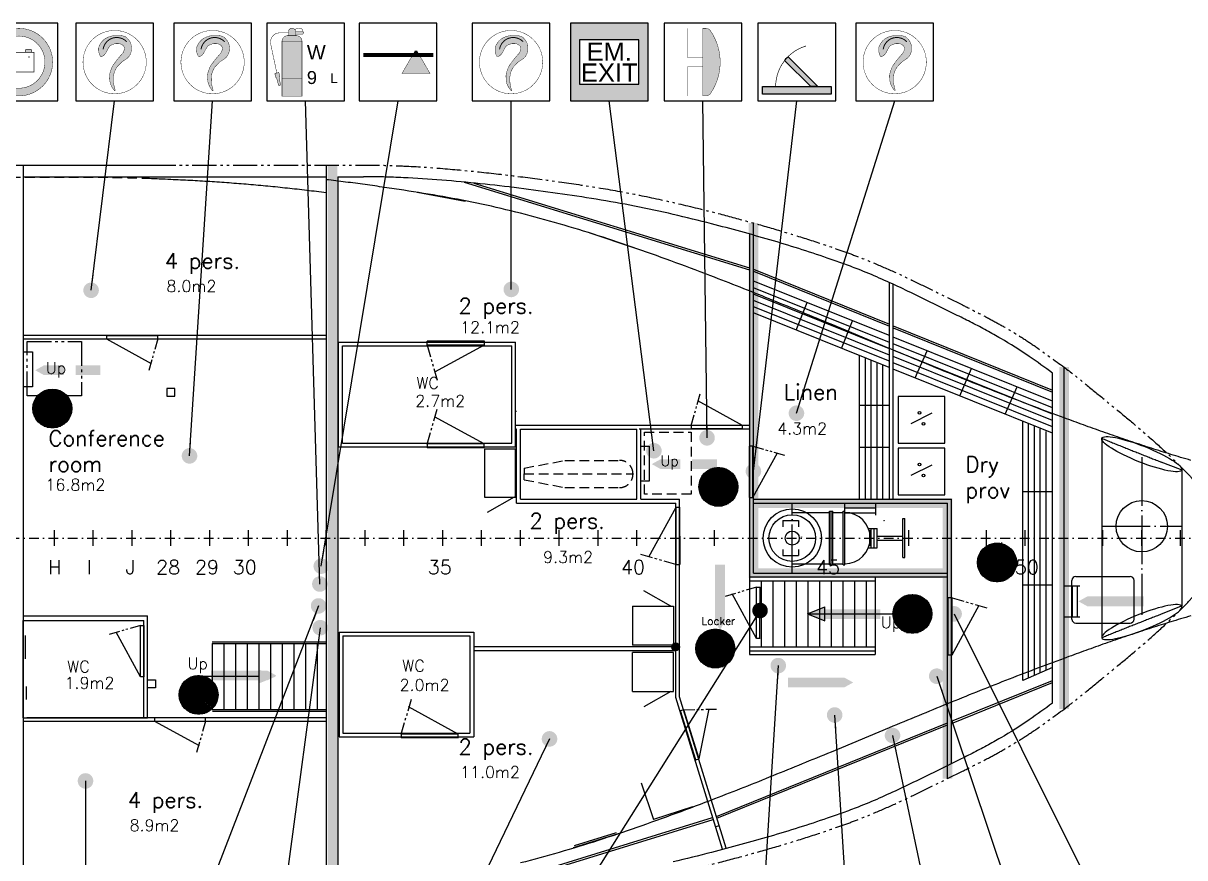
# Model space of a CAD drawing. Header units: millimetres. Extents: x 1084702 to 1166801, y 36632 to 124519.
# Drawn here: x 1109492 to 1124447, y 43718 to 54457 of the extents above; entities that cross this region are included whole.
import ezdxf
from ezdxf.enums import TextEntityAlignment as Align

# ---------------------------------------------------------------- set-up
doc = ezdxf.new("R2010")
doc.units = ezdxf.units.MM
doc.header["$LTSCALE"] = 250
for name, pattern in [('CENTER', [3, 2.5, -0.25, 0, -0.25]), ('DASHDOT', [1, 0.5, -0.25, 0, -0.25]), ('DASHED', [0.75, 0.5, -0.25]), ('PHANTOM', [2.1, 1.25, -0.2, 0.125, -0.2, 0.125, -0.2]), ('PHANTOM2', [1.25, 0.625, -0.125, 0.125, -0.125, 0.125, -0.125])]:
    doc.linetypes.add(name, pattern=pattern)
doc.layers.get('0').update_dxf_attribs({"color": 255})
for name, color, linetype in [('%posline', 240, 'Continuous'), ('%symbol', 1, 'Continuous'), ('-BHII', 7, 'Continuous'), ('-BHIU', 7, 'Continuous'), ('BHII', 7, 'Continuous'), ('CENN', 7, 'Continuous'), ('CON1', 7, 'Continuous'), ('GEV_FROZEN', 7, 'Continuous'), ('S0CO2', 2, 'Continuous'), ('S0TX2', 2, 'Continuous'), ('SAFECO1', 10, 'Continuous'), ('SAFECO2', 50, 'Continuous'), ('SAFECO3', 80, 'Continuous'), ('SAFECO7', 255, 'Continuous'), ('SAFETX1', 1, 'Continuous'), ('VCCNULL', 7, 'Continuous')]:
    doc.layers.add(name, color=color, linetype=linetype)
doc.styles.add('18', font='romans', dxfattribs={"height": 180})
doc.styles.add('ROMANS', font='ROMANS.shx', dxfattribs={"height": 100})
doc.styles.add('style1', font='arial.ttf')
doc.styles.add('SYMBOL TXT', font='arial.ttf')
doc.dimstyles.new('dott', dxfattribs={"dimscale": 100, "dimtxt": 150, "dimasz": 0.01, "dimexe": 0.5, "dimexo": 1, "dimgap": 1, "dimtad": 1, "dimdsep": 46, "dimtxsty": 'ROMANS', "dimcen": 1.5, "dimclrd": 1, "dimclre": 1, "dimclrt": 2, "dimazin": 2, "dimtfac": 1, "dimtmove": 2, "dimatfit": 3, "dimldrblk": 'DOT', "dimfxl": 1, "dimtvp": 100, "dimtolj": 1, "dimarcsym": 0})
pattern_1 = [(90, (-22923.392, -82019.804), (-18.095804, 1e-15), [])]

# ---------------------------------------------------------------- blocks, each defined once
blk = doc.blocks.new('*U62')
at = {"layer": '-BHII'}
for p, q in [((0, 10), (40, 10)), ((0, -10), (40, -10))]:
    blk.add_line(p, q, dxfattribs=at)
at = {"layer": '-BHIU'}
for p, q in [((0, 10), (0, -10)), ((40, 10), (40, -10))]:
    blk.add_line(p, q, dxfattribs=at)
blk = doc.blocks.new('VCCISYMB')
at = {"layer": 'VCCNULL'}
for p, q in [((0, 2), (-0.2, 1.2)), ((0, 2), (0.2, 1.2)), ((0, 2), (0, 0)), ((0, 0), (4, 0)), ((4, 0), (3.2, 0.2)), ((4, 0), (3.2, -0.2))]:
    blk.add_line(p, q, dxfattribs=at)
blk = doc.blocks.new('*U63')
blk.add_blockref('VCCISYMB', (0, 0))
at = {"layer": 'GEV_FROZEN', "xscale": 0.1000000000003638, "yscale": 0.1000000000003638, "zscale": 0.1000000000003638}
blk.add_blockref('*U62', (0, 0), dxfattribs=at)
blk = doc.blocks.new('*U61')
at = {"layer": 'BHII'}
blk.add_lwpolyline([(-6, -4), (0, -8), (6, -4), (6, 4), (0, 8), (-6, 4)], close=True, dxfattribs=at)
at = {"layer": 'CENN'}
for p, q in [((-11, 0), (11, 0)), ((0, 11), (0, -11))]:
    blk.add_line(p, q, dxfattribs=at)
at = {"layer": 'CON1'}
blk.add_circle((0, 0), 6.5, dxfattribs=at)
blk = doc.blocks.new('*U60')
at = {"layer": 'BHII'}
for radius in [8, 4.2]:
    blk.add_circle((0, 0), radius, dxfattribs=at)
at = {"layer": 'CENN'}
for p, q in [((-11, 0), (11, 0)), ((0, 11), (0, -11))]:
    blk.add_line(p, q, dxfattribs=at)
blk = doc.blocks.new('A$C64097268')
at = {"linetype": 'DASHDOT'}
blk.add_line((-2084, 0), (35129, 0), dxfattribs=at)
at = {"color": 210}
for p, q in [((17500, -100), (17500, 100)), ((18000, -100), (18000, 100)), ((18500, -100), (18500, 100))]:
    blk.add_line(p, q, dxfattribs=at)
for p, q in [((19000, -100), (19000, 100)), ((19500, -100), (19500, 100)), ((20000, -100), (20000, 100)), ((20500, -100), (20500, 100)), ((21000, -100), (21000, 100)), ((21500, -100), (21500, 100)), ((22000, -100), (22000, 100)), ((22500, -100), (22500, 100)), ((23000, -100), (23000, 100)), ((23500, -100), (23500, 100)), ((24000, -100), (24000, 100)), ((24500, -100), (24500, 100)), ((25000, -100), (25000, 100)), ((25500, -100), (25500, 100)), ((26000, -100), (26000, 100)), ((26500, -100), (26500, 100)), ((27000, -100), (27000, 100)), ((27500, -100), (27500, 100)), ((28000, -100), (28000, 100)), ((28500, -100), (28500, 100)), ((29000, -100), (29000, 100)), ((29500, -100), (29500, 100)), ((30000, -100), (30000, 100)), ((30500, -100), (30500, 100)), ((31000, -100), (31000, 100)), ((31500, -100), (31500, 100)), ((32000, -100), (32000, 100))]:
    blk.add_line(p, q)
at = {"extrusion": (0, 0, -1), "zscale": -1, "rotation": 256.254441529272}
blk.add_blockref('*U63', (-28183, 228), dxfattribs=at)
at = {"extrusion": (0, 0, -1), "xscale": 0.09999999997671694, "yscale": 0.09999999997671694, "zscale": -0.09999999999998713}
for name in ['*U61', '*U60']:
    blk.add_blockref(name, (-27120, 14), dxfattribs=at)
at = {"color": 210, "style": '18'}
for s, p in [('H', (17419, -464)), ('I', (17919, -464)), ('J', (18419, -464))]:
    blk.add_text(s, height=180, dxfattribs=at).set_placement(p)
at = {"style": '18'}
for s, p in [('28', (18811, -464)), ('29', (19311, -464)), ('30', (19797, -464)), ('35', (22308, -464)), ('40', (24796, -464)), ('45', (27306, -464)), ('50', (29866, -464))]:
    blk.add_text(s, height=180, dxfattribs=at).set_placement(p)
blk = doc.blocks.new('S.2.11_SYMB')
at = {"layer": 'SAFECO1'}
h = blk.add_hatch(color=256, dxfattribs=at)
h.dxf.hatch_style = 1
h.paths.add_polyline_path([(328, 711), (224, 711), (60, 426), (492, 426)])
at = {"layer": 'SAFECO7'}
blk.add_line((259, 771), (293, 771), dxfattribs=at)
blk.add_lwpolyline([(-600, 1200), (-600, 0), (600, 0), (600, 1200)], close=True, dxfattribs=at)
for points, const_width in [([(-539, 711), (543, 711)], 60), ([(293, 771), (492, 426), (60, 426), (259, 771)], 6)]:
    blk.add_lwpolyline(points, dxfattribs=dict(at, const_width=const_width))
blk.add_solid([(224, 711), (259, 771), (328, 711), (293, 771)], dxfattribs=at)
blk = doc.blocks.new('A.2.28W_SYMB')
at = {"layer": 'SAFECO1'}
h = blk.add_hatch(color=256, dxfattribs=at)
h.dxf.hatch_style = 1
h.paths.add_polyline_path([(-137, 1008), (-284, 1008, 0.403094), (-365, 920), (-56, 920, 0.403094)])
h.paths.add_polyline_path([(-56, 920), (-365, 920), (-365, 342), (-56, 342)])
at = {"layer": 'SAFECO3'}
h = blk.add_hatch(color=256, dxfattribs=at)
h.dxf.hatch_style = 1
h.paths.add_polyline_path([(-56, 342), (-365, 342), (-365, 76), (-56, 76)])
at = {"layer": 'SAFECO7'}
h = blk.add_hatch(color=256, dxfattribs=at)
h.dxf.hatch_style = 1
h.paths.add_polyline_path([(-51, 1073), (-156, 1073, -0.018519), (-156, 1069), (-156, 1032), (-51, 1032, 1)])
h.paths.add_polyline_path([(-156, 1069, 1), (-266, 1069), (-266, 1008), (-156, 1008)])
h.paths.add_polyline_path([(-400, 384), (-409, 371), (-387, 245), (-417, 240), (-451, 361), (-465, 369), (-476, 424), (-445, 431), (-414, 439)])
at = {"layer": 'SAFECO7', "lineweight": -3}
blk.add_lwpolyline([(-600, 0), (600, 0), (600, 1200), (-600, 1200)], close=True, dxfattribs=at)
at = {"layer": 'SAFECO7', "const_width": 6.68}
for points in [[(-156, 1008), (-156, 1069, 1), (-266, 1069), (-266, 1008)], [(-167, 1103), (-158, 1109, -0.258087), (-64, 1114, -0.513256), (-56, 1073)], [(-445, 431), (-540, 881, -0.452225), (-413, 1051), (-266, 1051)], [(-156, 1073), (-51, 1073, -1), (-51, 1032), (-156, 1032)]]:
    blk.add_lwpolyline(points, format="xyb", dxfattribs=at)
blk.add_lwpolyline([(-137, 1008), (-284, 1008, 0.403094), (-365, 920), (-56, 920, 0.403094)], format="xyb", close=True, dxfattribs=at)
blk.add_lwpolyline([(-56, 76), (-365, 76), (-365, 920), (-56, 920)], close=True, dxfattribs=at)
for points in [[(-388, 246), (-409, 371), (-400, 384), (-414, 439), (-445, 431), (-476, 424), (-465, 369), (-451, 361), (-417, 240), (-387, 245)], [(-56, 342), (-365, 342)]]:
    blk.add_lwpolyline(points, dxfattribs=at)
at = {"layer": 'SAFECO7', "style": 'SYMBOL TXT'}
for s, height, p in [('W', 220, (20, 576)), ('L', 150, (382, 232))]:
    blk.add_text(s, height=height, dxfattribs=at).set_placement(p, align=Align.BOTTOM_LEFT)
blk.add_attdef('CAP.', text='', height=200, dxfattribs=at).set_placement((20, 202), align=Align.BOTTOM_LEFT)
blk = doc.blocks.new('A.1.4_SYMB')
at = {"layer": 'SAFECO1'}
h = blk.add_hatch(color=256, dxfattribs=at)
h.dxf.hatch_style = 1
h.paths.add_polyline_path([(-188, 625, -0.030387), (-135, 684), (327, 222), (215, 222)])
h.paths.add_polyline_path([(529, 104), (-529, 104), (-529, 222), (529, 222)])
at = {"layer": 'SAFECO7', "lineweight": -3}
blk.add_lwpolyline([(-600, 0), (600, 0), (600, 1200), (-600, 1200)], close=True, dxfattribs=at)
at = {"layer": 'SAFECO7', "const_width": 10}
blk.add_lwpolyline([(-327, 222, -0.332367), (141, 849)], format="xyb", dxfattribs=at)
at = {"layer": 'SAFECO7'}
blk.add_lwpolyline([(-188, 625, -0.030387), (-135, 684), (327, 222), (215, 222), (-188, 625, -0.030387)], format="xyb", close=True, dxfattribs=at)
blk.add_lwpolyline([(529, 104), (-529, 104), (-529, 222), (529, 222)], close=True, dxfattribs=at)
blk = doc.blocks.new('S.3.1_SYMB')
at = {"layer": 'SAFECO3'}
h = blk.add_hatch(color=256, dxfattribs=at)
h.dxf.hatch_style = 1
h.paths.add_polyline_path([(-600, 0), (600, 0), (600, 1200), (-600, 1200)])
h.paths.add_polyline_path([(-35, 258), (458, 258), (458, 618), (458, 942), (370, 942), (0, 942), (-370, 942), (-458, 942), (-458, 618), (-458, 258)], flags=16)
at = {"layer": 'SAFECO7'}
for p, q in [((600, 1200), (-600, 1200)), ((-600, 1200), (-600, 0)), ((600, 0), (600, 1200)), ((-370, 942), (-458, 942)), ((-458, 942), (-458, 618)), ((0, 942), (-370, 942)), ((370, 942), (0, 942)), ((458, 942), (370, 942)), ((458, 618), (458, 942)), ((-458, 618), (-458, 258)), ((458, 258), (458, 618)), ((-458, 258), (-35, 258)), ((-35, 258), (458, 258)), ((-600, 0), (600, 0)), ((-600, 0), (-600, 0))]:
    blk.add_line(p, q, dxfattribs=at)
for points in [[(-600, 0), (600, 0), (600, 1200), (-600, 1200)], [(-35, 258), (458, 258), (458, 618), (458, 942), (370, 942), (0, 942), (-370, 942), (-458, 942), (-458, 618), (-458, 258)]]:
    blk.add_lwpolyline(points, close=True, dxfattribs=at)
at = {"layer": 'SAFECO7', "style": 'style1'}
for s, p in [('EM.', (0, 762)), ('EXIT', (0, 438))]:
    blk.add_text(s, height=281.9, dxfattribs=at).set_placement(p, align=Align.MIDDLE)
blk = doc.blocks.new('S.2.34_SYMB')
at = {"layer": 'SAFECO1'}
h = blk.add_hatch(color=256, dxfattribs=at)
h.dxf.hatch_style = 1
edge = h.paths.add_edge_path()
edge.add_arc((45, 1030), 91.2, 38.4869, 90)
edge.add_line((45, 1122), (0, 1122))
edge.add_line((0, 1122), (0, 78))
edge.add_line((0, 78), (45, 78))
edge.add_arc((45, 170), 91.2, 270, 321.5131)
edge.add_arc((-587, 600), 855, 325.2704, 394.7296)
at = {"layer": 'SAFECO7'}
blk.add_lwpolyline([(-600, 1200), (-600, 0), (600, 0), (600, 1200)], close=True, dxfattribs=at)
at = {"layer": 'SAFECO7', "const_width": 6}
for points in [[(-237, 1122), (-237, 671), (0, 671)], [(0, 529), (-237, 529), (-237, 78)]]:
    blk.add_lwpolyline(points, dxfattribs=at)
blk.add_lwpolyline([(116, 1087, 0.228631), (45, 1122), (0, 1122), (0, 78), (45, 78, 0.228631), (116, 113, 0.312706), (116, 1087)], format="xyb", dxfattribs=at)
blk = doc.blocks.new('A.2.41_SYMB')
at = {"layer": 'SAFECO1'}
h = blk.add_hatch(color=256, dxfattribs=at)
h.dxf.hatch_style = 1
h.paths.add_polyline_path([(-220, 689), (-226, 701), (-232, 713), (-236, 724), (-240, 735), (-242, 746), (-244, 756), (-246, 766), (-246, 775), (-247, 784), (-247, 792), (-247, 800), (-247, 807), (-247, 814), (-246, 821), (-245, 827), (-244, 833), (-242, 838), (-240, 844), (-238, 849), (-236, 854), (-233, 859), (-230, 864), (-228, 868), (-225, 873), (-222, 878), (-219, 883), (-216, 888), (-213, 893), (-210, 898), (-206, 903), (-203, 907), (-199, 912), (-196, 917), (-192, 921), (-188, 926), (-184, 930), (-179, 934), (-175, 938), (-171, 942), (-167, 946), (-163, 949), (-159, 953), (-155, 956), (-150, 959), (-146, 962), (-142, 964), (-137, 967), (-133, 970), (-128, 972), (-123, 975), (-118, 977), (-113, 980), (-108, 982), (-102, 985), (-97, 987), (-92, 989), (-87, 991), (-82, 993), (-76, 995), (-71, 996), (-66, 998), (-60, 1000), (-54, 1001), (-48, 1003), (-41, 1004), (-34, 1005), (-26, 1006), (-19, 1007), (-11, 1009), (-3, 1009), (5, 1010), (13, 1011), (21, 1012), (28, 1012), (36, 1013), (43, 1013), (50, 1013), (58, 1013), (65, 1013), (72, 1013), (79, 1012), (86, 1012), (93, 1011), (99, 1010), (106, 1009), (113, 1008), (119, 1006), (126, 1005), (133, 1003), (139, 1001), (146, 999), (152, 997), (159, 994), (164, 992), (170, 989), (176, 985), (181, 982), (185, 978), (189, 974), (193, 970), (197, 966), (201, 962), (204, 958), (207, 955), (210, 951), (212, 948), (215, 945), (217, 942), (219, 940), (222, 937), (224, 933), (227, 930), (229, 926), (232, 922), (235, 918), (237, 913), (240, 908), (243, 903), (245, 898), (247, 893), (249, 887), (251, 881), (253, 875), (254, 868), (256, 862), (257, 855), (258, 848), (259, 841), (259, 834), (260, 826), (260, 819), (260, 811), (260, 804), (260, 796), (259, 789), (259, 782), (258, 776), (257, 769), (256, 763), (254, 757), (253, 751), (251, 746), (249, 740), (247, 734), (245, 729), (242, 723), (240, 718), (237, 712), (234, 707), (231, 702), (228, 697), (225, 692), (222, 688), (219, 684), (216, 680), (212, 676), (209, 673), (205, 669), (201, 665), (196, 662), (192, 658), (187, 654), (182, 650), (176, 647), (171, 643), (165, 639), (159, 635), (154, 631), (148, 627), (142, 623), (137, 620), (131, 616), (125, 612), (120, 608), (115, 604), (109, 600), (104, 596), (99, 591), (94, 586), (90, 581), (85, 576), (80, 572), (76, 567), (72, 562), (67, 558), (63, 554), (59, 550), (55, 545), (51, 541), (47, 537), (43, 533), (40, 529), (36, 524), (33, 520), (30, 515), (27, 510), (24, 505), (22, 501), (19, 496), (16, 491), (14, 486), (11, 481), (9, 476), (7, 471), (5, 466), (2, 461), (0, 456), (-2, 451), (-4, 446), (-5, 441), (-7, 436), (-9, 430), (-10, 425), (-12, 419), (-13, 413), (-14, 407), (-15, 400), (-16, 394), (-16, 387), (-17, 379), (-18, 372), (-18, 365), (-18, 357), (-19, 349), (-19, 341), (-19, 332), (-19, 324), (-19, 316), (-19, 308), (-18, 300), (-18, 292), (-17, 285), (-17, 278), (-16, 271), (-15, 265), (-13, 258), (-12, 252), (-11, 246), (-10, 241), (-9, 235), (-8, 229), (-6, 223), (-5, 218), (-4, 212), (-3, 207), (-2, 202), (-1, 198), (0, 193), (1, 189), (3, 186), (4, 182), (5, 179), (6, 177), (7, 174), (8, 172), (8, 170), (9, 167), (8, 165), (8, 164), (7, 162), (6, 161), (5, 159), (4, 159), (3, 158), (1, 158), (0, 159), (-1, 159), (-3, 160), (-4, 161), (-5, 163), (-7, 165), (-8, 167), (-10, 169), (-11, 171), (-13, 173), (-15, 175), (-16, 178), (-18, 181), (-20, 183), (-22, 186), (-24, 189), (-26, 192), (-28, 195), (-30, 198), (-32, 202), (-35, 205), (-37, 208), (-39, 212), (-41, 215), (-43, 219), (-45, 223), (-47, 227), (-49, 231), (-50, 235), (-52, 238), (-54, 242), (-56, 247), (-58, 251), (-60, 255), (-61, 259), (-63, 263), (-65, 268), (-66, 272), (-68, 276), (-69, 281), (-70, 286), (-71, 291), (-72, 296), (-73, 301), (-74, 307), (-75, 313), (-75, 319), (-76, 325), (-76, 332), (-77, 338), (-77, 345), (-77, 352), (-77, 358), (-78, 365), (-78, 371), (-78, 376), (-78, 382), (-78, 387), (-78, 392), (-78, 396), (-77, 401), (-77, 405), (-76, 410), (-76, 415), (-75, 419), (-74, 424), (-73, 429), (-72, 434), (-71, 438), (-69, 443), (-68, 448), (-66, 453), (-65, 458), (-63, 463), (-61, 467), (-60, 472), (-58, 477), (-56, 482), (-54, 488), (-52, 493), (-50, 498), (-48, 503), (-46, 509), (-44, 514), (-42, 520), (-39, 526), (-36, 531), (-33, 537), (-29, 543), (-26, 549), (-22, 554), (-18, 560), (-14, 565), (-10, 571), (-7, 576), (-3, 581), (0, 585), (3, 590), (7, 594), (10, 598), (13, 602), (16, 607), (19, 611), (22, 615), (26, 620), (29, 625), (33, 629), (36, 634), (40, 638), (44, 643), (47, 648), (51, 652), (55, 657), (59, 661), (63, 666), (66, 670), (70, 674), (73, 678), (77, 682), (80, 686), (83, 689), (86, 693), (88, 696), (91, 699), (94, 703), (97, 706), (100, 710), (103, 713), (107, 717), (110, 720), (113, 724), (116, 728), (120, 731), (123, 735), (126, 739), (128, 743), (131, 747), (133, 751), (135, 755), (137, 759), (139, 763), (140, 767), (142, 771), (143, 775), (145, 779), (146, 782), (147, 786), (148, 790), (149, 793), (150, 796), (151, 799), (151, 802), (152, 805), (152, 808), (152, 811), (152, 814), (152, 816), (152, 819), (152, 821), (151, 824), (150, 827), (149, 829), (148, 832), (146, 835), (145, 838), (143, 840), (141, 843), (140, 846), (138, 848), (135, 851), (133, 853), (131, 856), (128, 858), (126, 860), (123, 863), (120, 865), (117, 867), (114, 869), (111, 871), (108, 873), (104, 875), (101, 877), (97, 878), (93, 879), (89, 881), (84, 882), (80, 882), (75, 883), (70, 884), (65, 884), (60, 885), (55, 885), (49, 885), (44, 885), (38, 885), (33, 885), (27, 885), (22, 885), (18, 885), (13, 884), (9, 884), (5, 883), (1, 882), (-2, 882), (-6, 881), (-9, 880), (-13, 878), (-17, 877), (-21, 876), (-24, 874), (-28, 873), (-32, 871), (-36, 869), (-40, 868), (-44, 866), (-48, 864), (-51, 863), (-55, 861), (-58, 859), (-62, 858), (-65, 855), (-68, 853), (-71, 851), (-74, 848), (-77, 844), (-80, 841), (-82, 837), (-85, 833), (-88, 829), (-90, 825), (-93, 821), (-96, 816), (-98, 812), (-101, 807), (-104, 803), (-106, 798), (-109, 793), (-111, 789), (-114, 784), (-116, 779), (-119, 775), (-121, 770), (-123, 765), (-125, 761), (-128, 756), (-130, 752), (-132, 748), (-135, 744), (-137, 740), (-140, 737), (-142, 733), (-145, 730), (-148, 726), (-151, 723), (-153, 720), (-156, 716), (-159, 713), (-162, 710), (-165, 707), (-168, 704), (-172, 701), (-175, 698), (-180, 696), (-184, 694), (-189, 692), (-194, 690), (-199, 689), (-204, 689), (-210, 688), (-215, 688)])
at = {"layer": 'SAFECO7', "lineweight": -3}
blk.add_lwpolyline([(-600, 0), (600, 0), (600, 1200), (-600, 1200)], close=True, dxfattribs=at)
at = {"layer": 'SAFECO7'}
for points, const_width in [([(0, 1089, 1), (0, 111, 1), (0, 1089, 1)], 6), ([(-178, 796, -0.606738), (-178, 796, -0.629433), (187, 914, -0.299862)], 15)]:
    blk.add_lwpolyline(points, format="xyb", dxfattribs=dict(at, const_width=const_width))
at = {"layer": 'SAFECO7', "const_width": 6}
blk.add_lwpolyline([(-220, 689), (-226, 701), (-232, 713), (-236, 724), (-240, 735), (-242, 746), (-244, 756), (-246, 766), (-246, 775), (-247, 784), (-247, 792), (-247, 800), (-247, 807), (-247, 814), (-246, 821), (-245, 827), (-244, 833), (-242, 838), (-240, 844), (-238, 849), (-236, 854), (-233, 859), (-230, 864), (-228, 868), (-225, 873), (-222, 878), (-219, 883), (-216, 888), (-213, 893), (-210, 898), (-206, 903), (-203, 907), (-199, 912), (-196, 917), (-192, 921), (-188, 926), (-184, 930), (-179, 934), (-175, 938), (-171, 942), (-167, 946), (-163, 949), (-159, 953), (-155, 956), (-150, 959), (-146, 962), (-142, 964), (-137, 967), (-133, 970), (-128, 972), (-123, 975), (-118, 977), (-113, 980), (-108, 982), (-102, 985), (-97, 987), (-92, 989), (-87, 991), (-82, 993), (-76, 995), (-71, 996), (-66, 998), (-60, 1000), (-54, 1001), (-48, 1003), (-41, 1004), (-34, 1005), (-26, 1006), (-19, 1007), (-11, 1009), (-3, 1009), (5, 1010), (13, 1011), (21, 1012), (28, 1012), (36, 1013), (43, 1013), (50, 1013), (58, 1013), (65, 1013), (72, 1013), (79, 1012), (86, 1012), (93, 1011), (99, 1010), (106, 1009), (113, 1008), (119, 1006), (126, 1005), (133, 1003), (139, 1001), (146, 999), (152, 997), (159, 994), (164, 992), (170, 989), (176, 985), (181, 982), (185, 978), (189, 974), (193, 970), (197, 966), (201, 962), (204, 958), (207, 955), (210, 951), (212, 948), (215, 945), (217, 942), (219, 940), (222, 937), (224, 933), (227, 930), (229, 926), (232, 922), (235, 918), (237, 913), (240, 908), (243, 903), (245, 898), (247, 893), (249, 887), (251, 881), (253, 875), (254, 868), (256, 862), (257, 855), (258, 848), (259, 841), (259, 834), (260, 826), (260, 819), (260, 811), (260, 804), (260, 796), (259, 789), (259, 782), (258, 776), (257, 769), (256, 763), (254, 757), (253, 751), (251, 746), (249, 740), (247, 734), (245, 729), (242, 723), (240, 718), (237, 712), (234, 707), (231, 702), (228, 697), (225, 692), (222, 688), (219, 684), (216, 680), (212, 676), (209, 673), (205, 669), (201, 665), (196, 662), (192, 658), (187, 654), (182, 650), (176, 647), (171, 643), (165, 639), (159, 635), (154, 631), (148, 627), (142, 623), (137, 620), (131, 616), (125, 612), (120, 608), (115, 604), (109, 600), (104, 596), (99, 591), (94, 586), (90, 581), (85, 576), (80, 572), (76, 567), (72, 562), (67, 558), (63, 554), (59, 550), (55, 545), (51, 541), (47, 537), (43, 533), (40, 529), (36, 524), (33, 520), (30, 515), (27, 510), (24, 505), (22, 501), (19, 496), (16, 491), (14, 486), (11, 481), (9, 476), (7, 471), (5, 466), (2, 461), (0, 456), (-2, 451), (-4, 446), (-5, 441), (-7, 436), (-9, 430), (-10, 425), (-12, 419), (-13, 413), (-14, 407), (-15, 400), (-16, 394), (-16, 387), (-17, 379), (-18, 372), (-18, 365), (-18, 357), (-19, 349), (-19, 341), (-19, 332), (-19, 324), (-19, 316), (-19, 308), (-18, 300), (-18, 292), (-17, 285), (-17, 278), (-16, 271), (-15, 265), (-13, 258), (-12, 252), (-11, 246), (-10, 241), (-9, 235), (-8, 229), (-6, 223), (-5, 218), (-4, 212), (-3, 207), (-2, 202), (-1, 198), (0, 193), (1, 189), (3, 186), (4, 182), (5, 179), (6, 177), (7, 174), (8, 172), (8, 170), (9, 167), (8, 165), (8, 164), (7, 162), (6, 161), (5, 159), (4, 159), (3, 158), (1, 158), (0, 159), (-1, 159), (-3, 160), (-4, 161), (-5, 163), (-7, 165), (-8, 167), (-10, 169), (-11, 171), (-13, 173), (-15, 175), (-16, 178), (-18, 181), (-20, 183), (-22, 186), (-24, 189), (-26, 192), (-28, 195), (-30, 198), (-32, 202), (-35, 205), (-37, 208), (-39, 212), (-41, 215), (-43, 219), (-45, 223), (-47, 227), (-49, 231), (-50, 235), (-52, 238), (-54, 242), (-56, 247), (-58, 251), (-60, 255), (-61, 259), (-63, 263), (-65, 268), (-66, 272), (-68, 276), (-69, 281), (-70, 286), (-71, 291), (-72, 296), (-73, 301), (-74, 307), (-75, 313), (-75, 319), (-76, 325), (-76, 332), (-77, 338), (-77, 345), (-77, 352), (-77, 358), (-78, 365), (-78, 371), (-78, 376), (-78, 382), (-78, 387), (-78, 392), (-78, 396), (-77, 401), (-77, 405), (-76, 410), (-76, 415), (-75, 419), (-74, 424), (-73, 429), (-72, 434), (-71, 438), (-69, 443), (-68, 448), (-66, 453), (-65, 458), (-63, 463), (-61, 467), (-60, 472), (-58, 477), (-56, 482), (-54, 488), (-52, 493), (-50, 498), (-48, 503), (-46, 509), (-44, 514), (-42, 520), (-39, 526), (-36, 531), (-33, 537), (-29, 543), (-26, 549), (-22, 554), (-18, 560), (-14, 565), (-10, 571), (-7, 576), (-3, 581), (0, 585), (3, 590), (7, 594), (10, 598), (13, 602), (16, 607), (19, 611), (22, 615), (26, 620), (29, 625), (33, 629), (36, 634), (40, 638), (44, 643), (47, 648), (51, 652), (55, 657), (59, 661), (63, 666), (66, 670), (70, 674), (73, 678), (77, 682), (80, 686), (83, 689), (86, 693), (88, 696), (91, 699), (94, 703), (97, 706), (100, 710), (103, 713), (107, 717), (110, 720), (113, 724), (116, 728), (120, 731), (123, 735), (126, 739), (128, 743), (131, 747), (133, 751), (135, 755), (137, 759), (139, 763), (140, 767), (142, 771), (143, 775), (145, 779), (146, 782), (147, 786), (148, 790), (149, 793), (150, 796), (151, 799), (151, 802), (152, 805), (152, 808), (152, 811), (152, 814), (152, 816), (152, 819), (152, 821), (151, 824), (150, 827), (149, 829), (148, 832), (146, 835), (145, 838), (143, 840), (141, 843), (140, 846), (138, 848), (135, 851), (133, 853), (131, 856), (128, 858), (126, 860), (123, 863), (120, 865), (117, 867), (114, 869), (111, 871), (108, 873), (104, 875), (101, 877), (97, 878), (93, 879), (89, 881), (84, 882), (80, 882), (75, 883), (70, 884), (65, 884), (60, 885), (55, 885), (49, 885), (44, 885), (38, 885), (33, 885), (27, 885), (22, 885), (18, 885), (13, 884), (9, 884), (5, 883), (1, 882), (-2, 882), (-6, 881), (-9, 880), (-13, 878), (-17, 877), (-21, 876), (-24, 874), (-28, 873), (-32, 871), (-36, 869), (-40, 868), (-44, 866), (-48, 864), (-51, 863), (-55, 861), (-58, 859), (-62, 858), (-65, 855), (-68, 853), (-71, 851), (-74, 848), (-77, 844), (-80, 841), (-82, 837), (-85, 833), (-88, 829), (-90, 825), (-93, 821), (-96, 816), (-98, 812), (-101, 807), (-104, 803), (-106, 798), (-109, 793), (-111, 789), (-114, 784), (-116, 779), (-119, 775), (-121, 770), (-123, 765), (-125, 761), (-128, 756), (-130, 752), (-132, 748), (-135, 744), (-137, 740), (-140, 737), (-142, 733), (-145, 730), (-148, 726), (-151, 723), (-153, 720), (-156, 716), (-159, 713), (-162, 710), (-165, 707), (-168, 704), (-172, 701), (-175, 698), (-180, 696), (-184, 694), (-189, 692), (-194, 690), (-199, 689), (-204, 689), (-210, 688), (-215, 688), (-220, 689)], dxfattribs=at)
blk = doc.blocks.new('S.4.22B_SYMB')
at = {"layer": 'SAFECO2'}
h = blk.add_hatch(dxfattribs=at)
h.set_pattern_fill('_USER', color=256, scale=18.095804, style=0, pattern_type=0)
h.set_pattern_definition([(0, (-22923.392, -82019.804), (0, 18.095804), [])])
h.paths.add_polyline_path([(212, 212, 0.414214), (-212, 212), (0, 0)])
h.paths.add_polyline_path([(212, -212), (0, 0), (-212, -212, 0.414214)])
at = {"layer": 'SAFECO7'}
h = blk.add_hatch(dxfattribs=at)
h.set_pattern_fill('_USER', color=256, scale=18.095804, angle=90, style=0, pattern_type=0)
h.set_pattern_definition(pattern_1)
edge = h.paths.add_edge_path()
edge.add_line((0, 0), (-212, 212))
edge.add_arc((0, 0), 300, 135, 225)
edge.add_line((-212, -212), (0, 0))
h = blk.add_hatch(dxfattribs=at)
h.set_pattern_fill('_USER', color=256, scale=18.095804, angle=90, style=0, pattern_type=0)
h.set_pattern_definition(pattern_1)
edge = h.paths.add_edge_path()
edge.add_line((0, 0), (212, -212))
edge.add_arc((0, 0), 300, 315, 405)
edge.add_line((212, 212), (0, 0))
for p, q in [((0, 0), (-212, 212)), ((-300, 0), (-300, 0)), ((0, 0), (-212, -212))]:
    blk.add_line(p, q, dxfattribs=at)
at = {"layer": 'SAFECO7', "const_width": 9.05}
blk.add_lwpolyline([(-300, 0, 2.414243), (0, 300, 0.414213)], format="xyb", close=True, dxfattribs=at)
for points in [[(212, 212), (0, 0), (-212, -212)], [(212, -212), (0, 0), (-212, 212)]]:
    blk.add_lwpolyline(points, dxfattribs=at)
at = {"layer": 'SAFECO7'}
blk.add_circle((0, 0), 300, dxfattribs=at)
for start, end in [(135, 225), (315, 45)]:
    blk.add_arc((0, 0), 300, start, end, dxfattribs=at)
blk = doc.blocks.new('A.3.2_SYMB')
at = {"layer": 'SAFECO3'}
blk.add_lwpolyline([(0, 0, 0, 360, 0), (-324, 0, 150, 150, 0), (-444, 0, 150, 150, 0)], format="xyseb", dxfattribs=at)
at = {"layer": 'SAFECO3', "const_width": 150}
blk.add_lwpolyline([(-624, 0), (-1008, 0)], dxfattribs=at)
blk = doc.blocks.new('A.3.1_SYMB')
at = {"layer": 'SAFECO3'}
blk.add_lwpolyline([(0, 0, 0, 360, 0), (-324, 0, 150, 150, 0), (-1008, 0, 150, 150, 0)], format="xyseb", dxfattribs=at)
blk = doc.blocks.new('_Dot')
at = {"color": 0, "linetype": 'ByBlock', "lineweight": -2}
blk.add_line((-0.5, 0), (-1, 0), dxfattribs=at)
at = {"color": 0, "linetype": 'ByBlock', "const_width": 0.5}
blk.add_lwpolyline([(-0.25, 0, 1), (0.25, 0, 1)], format="xyb", close=True, dxfattribs=at)
blk = doc.blocks.new('Dør')
for p, q in [((160020, 148470), (159393, 148099)), ((160020, 148470), (159646, 147839)), ((160064, 148448), (159689, 147814)), ((160063, 148445), (160020, 148470)), ((159646, 147839), (159689, 147814))]:
    blk.add_line(p, q)
at = {"linetype": 'PHANTOM2'}
blk.add_line((159646, 147839), (159309, 148198), dxfattribs=at)
blk = doc.blocks.new('sluk')
at = {"linetype": 'CENTER'}
for p, q in [((250499, 154160), (250499, 153838)), ((250343, 154000), (250662, 154000))]:
    blk.add_line(p, q, dxfattribs=at)
for centre, radius in [((250499, 154000), 75), ((250458, 154026), 3.83), ((250480, 154043), 3.83), ((250500, 154047), 3.83), ((250519, 154043), 3.83), ((250540, 154026), 3.83), ((250455, 154000), 3.83), ((250458, 153974), 3.83), ((250480, 153957), 3.83), ((250483, 154000), 3.83), ((250499, 154014), 3.83), ((250499, 153986), 3.83), ((250500, 153953), 3.83), ((250516, 154000), 3.83), ((250519, 153957), 3.83), ((250540, 153974), 3.83), ((250544, 154000), 3.83)]:
    blk.add_circle(centre, radius)
blk = doc.blocks.new('PILL-O')
at = {"layer": 'S0TX2'}
h = blk.add_hatch(color=256, dxfattribs=at)
h.paths.add_polyline_path([(1, -1), (0, -1), (0, -100, 0.198881), (71, -71)])
h.paths.add_polyline_path([(0, -1), (-70, -71, 0.196266), (0, -100)])
h.paths.add_polyline_path([(0, -1), (0, 0), (-71, 71, 0.198912), (-100, 0, 0.201592), (-70, -71)])
h.paths.add_polyline_path([(0, 100, 0.198881), (-71, 71), (0, 0)])
h.paths.add_polyline_path([(71, 70, 0.201624), (0, 100), (0, 0), (1, -1)])
h.paths.add_polyline_path([(71, 70), (1, -1), (71, -71, 0.198912), (100, 0, 0.196235)])
at = {"layer": 'S0CO2'}
blk.add_circle((0, 0), 100, dxfattribs=at)
blk = doc.blocks.new('A$C5BA373D1')
for p, q in [((-1467, 0), (0, 0)), ((-1467, -20), (-1467, -870)), ((-1467, -20), (0, -20)), ((-1317, -20), (-1317, -870)), ((-1167, -20), (-1167, -870)), ((-1017, -20), (-1017, -870)), ((-867, -20), (-867, -870)), ((-717, -20), (-717, -870)), ((-567, -20), (-567, -870)), ((-417, -20), (-417, -870)), ((-267, -20), (-267, -870)), ((-117, -20), (-117, -870)), ((-1467, -870), (-11, -870)), ((-1463, -890), (-7, -890))]:
    blk.add_line(p, q)
blk = doc.blocks.new('A$C23CE622E')
for p, q in [((0, -58), (119, -58)), ((119, -58), (119, -508)), ((119, -508), (0, -508))]:
    blk.add_line(p, q)
at = {"linetype": 'PHANTOM'}
blk.add_lwpolyline([(50, -625), (50, 75), (750, 75), (750, -625)], close=True, dxfattribs=at)
blk = doc.blocks.new('BL_1-deck_B4_2')
for p, q in [((91730, 20884), (91730, 11284)), ((95630, 20884), (95630, 11284)), ((95780, 20734), (95780, 11434)), ((95780, 20734), (96112, 20734)), ((97406, 20665), (101080, 19534)), ((97531, 20653), (101080, 19560)), ((96800, 20537), (97420, 20419)), ((101130, 15634), (101130, 20139)), ((99604, 19815), (99029, 20010)), ((101080, 19997), (101080, 15584)), ((101130, 19545), (102880, 18838)), ((101130, 19518), (102880, 18811)), ((102880, 18690), (101130, 19392)), ((102880, 18602), (101130, 19304)), ((102880, 16584), (102880, 19373)), ((102930, 16584), (102930, 19350)), ((102880, 18521), (101130, 19223)), ((102880, 18440), (101130, 19143)), ((102880, 18360), (101130, 19062)), ((101680, 18760), (101822, 19114)), ((102879, 18279), (101130, 18981)), ((102265, 18525), (102407, 18880)), ((95630, 18693), (91730, 18693)), ((102930, 18817), (104980, 17989)), ((102930, 18791), (104980, 17962)), ((95630, 18643), (91730, 18643)), ((95790, 18607), (98069, 18607)), ((95790, 17257), (95790, 18607)), ((95840, 18557), (98019, 18557)), ((95840, 17307), (95840, 18557)), ((98019, 17307), (98019, 18557)), ((98069, 17257), (98069, 18607)), ((104980, 17848), (102930, 18670)), ((104980, 17760), (102930, 18582)), ((102497, 16584), (102497, 18432)), ((102572, 16584), (102572, 18402)), ((104980, 17679), (102930, 18501)), ((104980, 17598), (102930, 18420)), ((103212, 18145), (103365, 18495)), ((102647, 16584), (102647, 18372)), ((102722, 16584), (102722, 18342)), ((102797, 16584), (102797, 18312)), ((104980, 17517), (102930, 18340)), ((104980, 17436), (102930, 18259)), ((103786, 17915), (103939, 18265)), ((105130, 13888), (105130, 18283)), ((104980, 13961), (104980, 18208)), ((104371, 17680), (104524, 18030)), ((98080, 17715), (98069, 17715)), ((102497, 17793), (102879, 17793)), ((103426, 17690), (103157, 17555)), ((101080, 17534), (98069, 17534)), ((104598, 14253), (104598, 17588)), ((104673, 14286), (104673, 17555)), ((104748, 14319), (104748, 17522)), ((98080, 17484), (98069, 17484)), ((98080, 16534), (98080, 17484)), ((98080, 16534), (98080, 17484)), ((98130, 17484), (99630, 17484)), ((98130, 16584), (98130, 17484)), ((98130, 16584), (98130, 17484)), ((99630, 16584), (99630, 17484)), ((101080, 17484), (99657, 17484)), ((99680, 16584), (99680, 17484)), ((104823, 14352), (104823, 17489)), ((104898, 14385), (104898, 17456)), ((105615, 17368), (105615, 14799)), ((95790, 17257), (98069, 17257)), ((95840, 17307), (98019, 17307)), ((99671, 17266), (99790, 17266)), ((99790, 17266), (99790, 16816)), ((102497, 17254), (102879, 17254)), ((103426, 17023), (103157, 16889)), ((106645, 16960), (106645, 15207)), ((99790, 16816), (99671, 16816)), ((98050, 16611), (97703, 16412)), ((104598, 16684), (104980, 16684)), ((98080, 16534), (100130, 16534)), ((98130, 16584), (99630, 16584)), ((99680, 16584), (100180, 16584)), ((100130, 14033), (100130, 16534)), ((100180, 14040), (100180, 16584)), ((101130, 16584), (103680, 16584)), ((101130, 16534), (103630, 16534)), ((102302, 16534), (102302, 16378)), ((102302, 16472), (102702, 16472)), ((102702, 16534), (102702, 16378)), ((103630, 12989), (103630, 16534)), ((103680, 13181), (103680, 16584)), ((101510, 16309), (101710, 16309)), ((101510, 16309), (101510, 16229)), ((101630, 16414), (102109, 16414)), ((101710, 16309), (101710, 16229)), ((102109, 16430), (102154, 16430)), ((102109, 15739), (102109, 16430)), ((102131, 15739), (102131, 16430)), ((102154, 15739), (102154, 16430)), ((102154, 16414), (102285, 16414)), ((102285, 16430), (102305, 16430)), ((102285, 15739), (102285, 16430)), ((102302, 16411), (102702, 16411)), ((102305, 15739), (102305, 16430)), ((103054, 15834), (103054, 16334)), ((103054, 16334), (103080, 16334)), ((103080, 15834), (103080, 16334)), ((102610, 16209), (102725, 16209)), ((102645, 15959), (102645, 16209)), ((102683, 15959), (102683, 16209)), ((102725, 15959), (102725, 16209)), ((102725, 16108), (103054, 16108)), ((102725, 16059), (103054, 16059)), ((101510, 15939), (101510, 15859)), ((101510, 15859), (101710, 15859)), ((101710, 15939), (101710, 15859)), ((102610, 15959), (102725, 15959)), ((101630, 15754), (102109, 15754)), ((102109, 15739), (102154, 15739)), ((102154, 15754), (102285, 15754)), ((102285, 15739), (102305, 15739)), ((103054, 15834), (103080, 15834)), ((101080, 15584), (103630, 15584)), ((101080, 15584), (101080, 14584)), ((101130, 15634), (103630, 15634)), ((102698, 15584), (102698, 14584)), ((105280, 15590), (105980, 15590)), ((100067, 15207), (99720, 15407)), ((101080, 15534), (102698, 15534)), ((101230, 15534), (101230, 14684)), ((101380, 15534), (101380, 14684)), ((101530, 15534), (101530, 14684)), ((101680, 15534), (101680, 14684)), ((101830, 15534), (101830, 14684)), ((101980, 15534), (101980, 14684)), ((102130, 15534), (102130, 14684)), ((102280, 15534), (102280, 14684)), ((102430, 15534), (102430, 14684)), ((102580, 15534), (102580, 14684)), ((104598, 15484), (104980, 15484)), ((105130, 15469), (105334, 15469)), ((105230, 15040), (105230, 15540)), ((105239, 15069), (105239, 15469)), ((105301, 15069), (105301, 15469)), ((106030, 15040), (106030, 15540)), ((99572, 15207), (99572, 14707)), ((99572, 15207), (100103, 15207)), ((100103, 15207), (100103, 14707)), ((101825, 15109), (102049, 15200)), ((101825, 15109), (103039, 15109)), ((101825, 15109), (102049, 15018)), ((102049, 15018), (102049, 15200)), ((91730, 15085), (93330, 15085)), ((91730, 15023), (93280, 15023)), ((91730, 13773), (91730, 15023)), ((93280, 13773), (93280, 15023)), ((93330, 13773), (93330, 15085)), ((105130, 15069), (105334, 15069)), ((105280, 14990), (105980, 14990)), ((91758, 14530), (91760, 14830)), ((95795, 14875), (97531, 14875)), ((95795, 14875), (95795, 13525)), ((95845, 14825), (97481, 14825)), ((95845, 14825), (95845, 13575)), ((97481, 14825), (97481, 13575)), ((97531, 14875), (97531, 13525)), ((100130, 14684), (97525, 14684)), ((100130, 14684), (97531, 14684)), ((100103, 14707), (99572, 14707)), ((101080, 14684), (102698, 14684)), ((100130, 14634), (97525, 14634)), ((100130, 14634), (97531, 14634)), ((100103, 14610), (99572, 14610)), ((99572, 14110), (99572, 14610)), ((100103, 14110), (100103, 14610)), ((101080, 14634), (102698, 14634)), ((101080, 14584), (102698, 14584)), ((104980, 14420), (104598, 14253)), ((94760, 14303), (93922, 14303)), ((103680, 13726), (104980, 14252)), ((103680, 13699), (104980, 14225)), ((91769, 14175), (91769, 14006)), ((99572, 14110), (100103, 14110)), ((100067, 14110), (99720, 13911)), ((100731, 12080), (100130, 14033)), ((100780, 12092), (100180, 14040)), ((91730, 13773), (93330, 13773)), ((95630, 13773), (91775, 13773)), ((95630, 13723), (91730, 13723)), ((100653, 12503), (103630, 13706)), ((100661, 12479), (103630, 13679)), ((95795, 13525), (97531, 13525)), ((95845, 13575), (97481, 13575)), ((99686, 12936), (99842, 12461)), ((100346, 12627), (99842, 12461)), ((97406, 11502), (100605, 12488)), ((97531, 11515), (100613, 12464)), ((99390, 12280), (98811, 12098)), ((99365, 12293), (98824, 12123)), ((100690, 12383), (100642, 12368))]:
    blk.add_line(p, q)
at = {"linetype": 'DASHED'}
for p, q in [((98180, 16984), (98703, 17084)), ((98703, 17084), (99405, 17084)), ((98180, 16984), (98180, 16909)), ((98180, 16984), (98180, 16909)), ((98180, 16909), (99580, 16909)), ((98180, 16834), (98180, 16909)), ((98180, 16834), (98180, 16909)), ((98180, 16834), (98703, 16734)), ((98703, 16734), (99405, 16734))]:
    blk.add_line(p, q, dxfattribs=at)
at = {"linetype": 'CENTER'}
for p, q in [((106130, 17125), (106130, 15096)), ((101630, 15634), (101630, 16534)), ((105615, 16236), (106645, 16236))]:
    blk.add_line(p, q, dxfattribs=at)
at = {"flags": 128}
blk.add_lwpolyline([(88380, 20884), (93380, 20884)], dxfattribs=at)
at = {"linetype": 'PHANTOM', "flags": 128}
for points in [[(93380, 20884), (96111, 20884, -0.005849), (96370, 20881, -0.005331), (96630, 20872, -0.009245), (97130, 20840, -0.00594), (97630, 20793, -0.004913), (98130, 20735, -0.004009), (98630, 20669, -0.004748), (99131, 20593, -0.008536), (99630, 20503, -0.008783), (100131, 20395, -0.00552), (100630, 20273, -0.008028), (101384, 20066, -0.011487), (102130, 19830, -0.004117), (102332, 19759, -0.007077), (102532, 19684, -0.010054), (102811, 19568, -0.006144), (103086, 19443, -0.004194), (103358, 19312), (103630, 19179), (103822, 19084, -0.00357), (104013, 18988, -0.005201), (104203, 18888, -0.008444), (104390, 18784, -0.018076), (104767, 18545, -0.004435), (105130, 18283, -0.007108), (105381, 18086, -0.00147), (105630, 17883, -0.001114), (105887, 17672, -0.005343), (106141, 17457, -0.007454), (106390, 17236, -0.011683), (106630, 17005, -0.016924), (106892, 16723, -0.025558), (107130, 16419, -0.024191), (107310, 16134), (107310, 16084)], [(93380, 11284), (96111, 11284, 0.005849), (96370, 11287, 0.005331), (96630, 11296, 0.009245), (97130, 11327, 0.00594), (97630, 11374, 0.004913), (98130, 11432, 0.004009), (98630, 11499, 0.004748), (99131, 11575, 0.008536), (99630, 11664, 0.008783), (100131, 11772, 0.00552), (100630, 11895, 0.008028), (101384, 12101, 0.011487), (102130, 12337, 0.004117), (102332, 12408, 0.007077), (102532, 12484, 0.010054), (102811, 12600, 0.006144), (103086, 12725, 0.004194), (103358, 12856), (103630, 12989), (103822, 13084, 0.00357), (104013, 13180, 0.005201), (104203, 13279, 0.008444), (104390, 13384, 0.018076), (104767, 13622, 0.004435), (105130, 13884, 0.007108), (105381, 14082, 0.00147), (105630, 14284, 0.001114), (105887, 14496, 0.005343), (106141, 14711, 0.007454), (106390, 14932, 0.011683), (106630, 15162, 0.016924), (106892, 15445, 0.025558), (107130, 15749, 0.024191), (107310, 16034), (107310, 16084)]]:
    blk.add_lwpolyline(points, format="xyb", dxfattribs=at)
at = {"linetype": 'DASHED', "flags": 128}
blk.add_lwpolyline([(88380, 20730), (92510, 20730, -0.008135), (93380, 20713)], format="xyb", dxfattribs=at)
blk.add_lwpolyline([(91730, 20734), (95630, 20734)])
at = {"flags": 128}
for points in [[(93380, 20713, -0.000936), (93480, 20709, -0.001469), (93630, 20702, -0.002529), (93880, 20690, -0.002289), (94130, 20675, -0.002339), (94380, 20658, -0.002671), (94630, 20638, -0.002774), (94880, 20616, -0.002845), (95130, 20590, -0.002817), (95380, 20562, -0.002609), (95630, 20531)], [(106763, 17084, -0.001568), (106630, 17123, -0.003007), (106379, 17200, -0.003273), (106130, 17281, -0.003121), (105879, 17364, -0.002169), (105630, 17451, -0.001934), (105379, 17540, -0.001776), (105130, 17631, -0.004958), (104377, 17917, -0.003349), (103630, 18215, -0.002287), (102879, 18525), (102130, 18836, 0.001965), (101381, 19143, 0.004288), (100630, 19440, 0.003491), (100131, 19628, 0.004819), (99630, 19808, 0.005517), (99132, 19975, 0.007472), (98630, 20128, 0.008247), (98132, 20264, 0.010088), (97630, 20381, 0.009263), (97131, 20478, 0.004824), (96630, 20560, 0.001902), (96380, 20597, 0.002119), (96130, 20633, 0.002394), (95880, 20666, 0.003244), (95630, 20696)], [(104980, 18208, 0.003665), (104682, 18422, 0.018022), (104314, 18654, 0.008444), (104132, 18756, 0.005201), (103945, 18854, 0.003569), (103755, 18950), (103563, 19044), (103292, 19177, 0.004193), (103022, 19307, 0.006144), (102751, 19430, 0.010054), (102477, 19544, 0.007077), (102281, 19618, 0.004117), (102081, 19688, 0.011487), (101342, 19922, 0.008028), (100592, 20128, 0.00552), (100097, 20249, 0.008769), (99601, 20356, 0.008549), (99107, 20444, 0.004748), (98608, 20520, 0.004009), (98111, 20587, 0.004913), (97614, 20644, 0.00594), (97118, 20691, 0.009245), (96623, 20722, 0.005331), (96367, 20731, 0.005849), (96111, 20734)], [(106763, 15084, 0.001568), (106630, 15044, 0.003007), (106379, 14967, 0.003273), (106130, 14887, 0.003121), (105879, 14803, 0.002169), (105630, 14717, 0.001934), (105379, 14627, 0.001776), (105130, 14536, 0.004958), (104377, 14251, 0.003349), (103630, 13952, 0.002287), (102879, 13643), (102130, 13331, -0.001965), (101381, 13025, -0.004288), (100630, 12728, -0.003491), (100131, 12540, -0.004819), (99630, 12360, -0.005517), (99132, 12193, -0.007472), (98630, 12039, -0.008247), (98132, 11904, -0.010088)], [(104980, 13960, -0.003665), (104682, 13746, -0.018022), (104314, 13513, -0.008444), (104132, 13411, -0.005201), (103945, 13313, -0.003569), (103755, 13218), (103563, 13124), (103292, 12990, -0.004193), (103022, 12861, -0.006144), (102751, 12737, -0.010054), (102477, 12623, -0.007077), (102281, 12549, -0.004117), (102081, 12479, -0.011487), (101342, 12245, -0.008028), (100592, 12040, -0.00552), (100097, 11918, -0.008769)]]:
    blk.add_lwpolyline(points, format="xyb", dxfattribs=at)
for points in [[(93580, 17909), (93680, 17909), (93680, 18009), (93580, 18009)], [(102994, 17306), (103594, 17306), (103594, 17906), (102994, 17906)], [(97666, 17229), (97666, 16611), (98066, 16611), (98066, 17229), (97666, 17229)], [(102994, 16640), (103594, 16640), (103594, 17240), (102994, 17240)], [(93430, 14159), (93330, 14159), (93330, 14259), (93430, 14259)]]:
    blk.add_lwpolyline(points, close=True)
at = {"linetype": 'DASHED'}
blk.add_lwpolyline([(99728, 17448), (100328, 17448), (100328, 16648), (99728, 16648)], close=True, dxfattribs=at)
at = {"linetype": 'CENTER'}
for points in [[(106645, 16960), (106630, 16966), (106379, 17063, -0.001166), (106130, 17161, -0.001262), (105879, 17261, -0.001497), (105630, 17362), (105615, 17368)], [(106645, 15207), (106630, 15202), (106379, 15104, 0.001166), (106130, 15006, 0.001262), (105879, 14907, 0.001497), (105630, 14806), (105615, 14799)]]:
    blk.add_lwpolyline(points, format="xyb", dxfattribs=at)
for centre, radius in [((103267, 17697), 17.2), ((103319, 17555), 17.2), ((103267, 17030), 17.2), ((103319, 16889), 17.2), ((101630, 16084), 375), ((106130, 16236), 330), ((101630, 16084), 300), ((101630, 16084), 90)]:
    blk.add_circle(centre, radius)
at = {"linetype": 'DASHED'}
for start, end in [(0, 90), (270, 0)]:
    blk.add_arc((99405, 16909), 175, start, end, dxfattribs=at)
for centre, radius, start, end in [((102305, 16084), 330, 270, 90), ((105280, 15540), 50, 90, 180), ((105980, 15540), 50, 0, 90), ((105280, 15040), 50, 180, 270), ((105980, 15040), 50, 270, 0)]:
    blk.add_arc(centre, radius, start, end)
blk.add_ellipse((106130, 17164), major_axis=(-515, 204), ratio=0.18749)
at = {"extrusion": (0, 0, -1)}
blk.add_ellipse((106130, 15003), major_axis=(-515, -204), ratio=0.18749, dxfattribs=at)
for points in [[(102049, 15018), (101825, 15109), (102049, 15200)], [(94760, 14394), (94983, 14303), (94760, 14212)]]:
    blk.add_solid(points)
for p, xscale, yscale, zscale, rotation in [((281187, -37096), 0.9000000000047594, 0.9000000000047594, 0.9000000000047594, 120.6606265996049), ((-87396, 73277), 0.8999999999996627, 0.8999999999996627, 0.8999999999996627, 300.6606266008742), ((156868, 204993), 0.9000000000047612, 0.9000000000047612, 0.9000000000047612, 210.6606265996049), ((45427, 203176), -0.9000000000047594, 0.8999999999941801, 0.9, 149.3393734003951), ((37380, 202651), -0.9000000000047591, 0.8999999999941792, 0.9, 149.37488996338), ((281803, -42015), 0.9000000000047594, 0.9000000000047594, 0.9000000000047594, 120.6606265996049), ((97690, 209685), 0.9000000000007192, 0.9000000000007192, 0.9000000000007192, 227.943417897746)]:
    blk.add_blockref('Dør', p, dxfattribs=dict(xscale=xscale, yscale=yscale, zscale=zscale, rotation=rotation))
at = {"xscale": -0.9999999999999996, "rotation": 239.3393734004298}
blk.add_blockref('Dør', (-111654, -43369), dxfattribs=at)
at = {"linetype": 'PHANTOM'}
blk.add_blockref('A$C23CE622E', (91730, 18539), dxfattribs=at)
for p, rotation in [((-111654, 79232), 300.6606265995701), ((38194, -192839), 30.66062660000833), ((165624, 223899), 210.6606266000082), ((-111987, 75500), 300.6606265995701)]:
    blk.add_blockref('Dør', p, dxfattribs=dict(rotation=rotation))
at = {"linetype": 'CENTER', "xscale": -1}
blk.add_blockref('sluk', (354824, -138134), dxfattribs=at)
blk.add_blockref('A$C5BA373D1', (95630, 14748))
at = {"xscale": 0.5, "yscale": 0.5, "zscale": 0.5}
blk.add_blockref('PILL-O', (100130, 14684), dxfattribs=at)
at = {"style": '18'}
for s, height, p in [('4 pers.', 200, (93552, 19552)), ('8.0m2', 150, (93573, 19251)), ('2 pers.', 200, (97332, 18973)), ('12.1m2', 150, (97353, 18723)), ('Up', 150, (92020, 18199)), ('WC', 150, (96791, 18005)), ('Linen', 200, (101523, 17863)), ('2.7m2', 150, (96776, 17774)), ('4.3m2', 150, (101436, 17419)), ('Up', 135, (99932, 17011)), ('16.8m2', 150, (92016, 16695)), ('2 pers.', 200, (98247, 16206)), ('9.3m2', 150, (98423, 15764)), ('Locker', 100, (100460, 14968)), ('Up', 150, (102770, 14926)), ('WC', 150, (92297, 14356)), ('Up', 150, (93844, 14396)), ('WC', 150, (96609, 14366)), ('1.9m2', 150, (92261, 14146)), ('2.0m2', 150, (96575, 14118)), ('2 pers.', 200, (97332, 13299)), ('11.0m2', 150, (97353, 12998)), ('4 pers.', 200, (93076, 12614)), ('8.9m2', 150, (93098, 12313))]:
    blk.add_text(s, height=height, dxfattribs=at).set_placement(p)
at = {"insert": (92053, 17469), "char_height": 200, "attachment_point": 1, "style": '18'}
blk.add_mtext_dynamic_manual_height_columns('Conference room', width=1249.94, gutter_width=1000, heights=[858], dxfattribs=at)
at = {"insert": (103862, 17133), "char_height": 200, "width": 865.24, "attachment_point": 1, "style": '18'}
blk.add_mtext('Dry prov', dxfattribs=at)
blk = doc.blocks.new('A.2.35_SYMB')
at = {"layer": 'SAFECO1'}
h = blk.add_hatch(color=256, dxfattribs=at)
h.dxf.hatch_style = 1
edge = h.paths.add_edge_path(flags=16)
edge.add_arc((0, 600), 403, -90, 90, ccw=False)
edge.add_arc((0, 600), 403, 90, 270, ccw=False)
edge = h.paths.add_edge_path()
edge.add_arc((0, 600), 522, -90, 90, ccw=False)
edge.add_arc((0, 600), 522, 90, 270, ccw=False)
at = {"layer": 'SAFECO7'}
h = blk.add_hatch(color=256, dxfattribs=at)
h.paths.add_polyline_path([(-105, 794), (-191, 794), (-191, 751), (-105, 751)])
h.paths.add_polyline_path([(191, 794), (105, 794), (105, 751), (191, 751)])
at = {"layer": 'SAFECO7', "lineweight": -3}
blk.add_lwpolyline([(-600, 0), (600, 0), (600, 1200), (-600, 1200)], close=True, dxfattribs=at)
at = {"layer": 'SAFECO7', "const_width": 6.45}
for points in [[(0, 1122, -1), (0, 78, -1), (0, 1122)], [(0, 1003, -1), (0, 197, -1), (0, 1003, -1)]]:
    blk.add_lwpolyline(points, format="xyb", dxfattribs=at)
at = {"layer": 'SAFECO7', "const_width": 10}
for points in [[(-236, 751), (236, 751), (236, 449), (-236, 449)], [(-191, 751), (-105, 751), (-105, 794), (-191, 794)], [(191, 751), (105, 751), (105, 794), (191, 794)]]:
    blk.add_lwpolyline(points, close=True, dxfattribs=at)
at = {"layer": 'SAFECO7', "style": 'SYMBOL TXT'}
blk.add_text('+', height=100, dxfattribs=at).set_placement((-149, 689), align=Align.MIDDLE_CENTER)
at = {"layer": 'SAFECO7', "style": 'SYMBOL TXT', "text_generation_flag": 2}
blk.add_text('-', height=100, dxfattribs=at).set_placement((157, 689), align=Align.MIDDLE_CENTER)

msp = doc.modelspace()

# ---------------------------------------------------------------- linework, layer by layer
at = {"layer": 'SAFECO1', "const_width": 125}
for points in [[(1113474, 43032), (1113474, 52632)], [(1118893, 51887), (1118893, 48282)], [(1122893, 45633), (1122893, 50032)], [(1118893, 47382), (1121393, 47382), (1121393, 48282), (1118893, 48282), (1118893, 47382)], [(1121393, 44737), (1121393, 47332)]]:
    msp.add_lwpolyline(points, dxfattribs=at)

# ---------------------------------------------------------------- block references
at = {"layer": '%symbol', "yscale": 0.8333333333329453, "zscale": 0.8333333333329453}
for name, p, xscale in [('A.2.35_SYMB', (1109436, 53457), 0.8333333333329453), ('A.2.41_SYMB', (1110669, 53457), 0.8333333333329453), ('A.2.41_SYMB', (1111930, 53457), 0.8333333333329453), ('S.2.11_SYMB', (1114319, 53457), 0.8333333333329453), ('A.2.41_SYMB', (1115773, 53457), 0.8333333333329453), ('S.3.1_SYMB', (1117037, 53457), 0.8333333333329453), ('S.2.34_SYMB', (1118242, 53457), 0.8333333333329453), ('A.1.4_SYMB', (1119452, 53457), 0.8333333333329453), ('A.2.41_SYMB', (1120712, 53457), 0.8333333333329453), ('S.4.22B_SYMB', (1109867, 49499), 0.8333333333329453), ('S.4.22B_SYMB', (1118442, 48492), 0.8333333333329453), ('S.4.22B_SYMB', (1122029, 47518), 0.8333333333329453), ('S.4.22B_SYMB', (1120940, 46857), 0.8333333333329453), ('A.3.1_SYMB', (1123078, 47018), -0.8333333333329453), ('A.3.1_SYMB', (1119687, 46853), -0.8333333333329453), ('S.4.22B_SYMB', (1118402, 46412), 0.8333333333329453), ('A.3.1_SYMB', (1112749, 46064), 0.8333333333329453), ('S.4.22B_SYMB', (1111750, 45815), 0.8333333333329453), ('A.3.1_SYMB', (1120177, 45974), 0.8333333333329453)]:
    msp.add_blockref(name, p, dxfattribs=dict(at, xscale=xscale))
at = {"layer": '%symbol'}
ref = msp.add_blockref('A.2.28W_SYMB', (1113128, 53457), dxfattribs=dict(at, xscale=0.8333333333329453, yscale=0.8333333333329453, zscale=0.8333333333329453))
ref.add_attrib('CAP.', '9', dxfattribs={"layer": 'SAFETX1', "height": 167, "style": 'SYMBOL TXT'}).set_placement((1113144, 53625), align=Align.BOTTOM_LEFT)
at = {"layer": '%symbol', "xscale": 0.8333333333329453, "yscale": 0.8333333333329453, "zscale": 0.8333333333329453}
for name, p, rotation in [('A.3.2_SYMB', (1109646, 49992), 180), ('A.3.2_SYMB', (1117584, 48784), 180), ('A.3.1_SYMB', (1118463, 46649), 270)]:
    msp.add_blockref(name, p, dxfattribs=dict(at, rotation=rotation))
for name, p in [('BL_1-deck_B4_2', (1017763, 31748)), ('A$C64097268', (1092393, 47832))]:
    msp.add_blockref(name, p)
at = {"linetype": 'CENTER'}
msp.add_blockref('A$C64097268', (1092393, 47832), dxfattribs=at)

# ---------------------------------------------------------------- leaders
at = {"layer": '%posline', "linetype": 'ByBlock'}
for points in [[(1110366, 51021), (1110669, 53457)], [(1111633, 48890), (1111930, 53457)], [(1113311, 47241), (1113128, 53457)], [(1113329, 47471), (1114319, 53457)], [(1115776, 51032), (1115773, 53457)], [(1117612, 48956), (1117037, 53457)], [(1118296, 49122), (1118242, 53457)], [(1118893, 48692), (1119452, 53457)], [(1119447, 49439), (1120712, 53457)], [(1113295, 46959), (1111470, 42238)], [(1118978, 46900), (1116042, 42238)], [(1121477, 46857), (1123782, 42238)], [(1113316, 46679), (1112721, 42238)], [(1119213, 46191), (1118961, 42238)], [(1121253, 46055), (1122538, 42238)], [(1119939, 45555), (1120147, 42238)], [(1116268, 45248), (1114817, 42238)], [(1120684, 45292), (1121330, 42238)], [(1110294, 44707), (1110295, 42238)]]:
    msp.add_leader(points, dimstyle='dott', override={"dimasz": 2, "dimgap": 1, "dimtad": 0, "dimclrd": 256}, dxfattribs=at)

doc.saveas('drawing.dxf')
